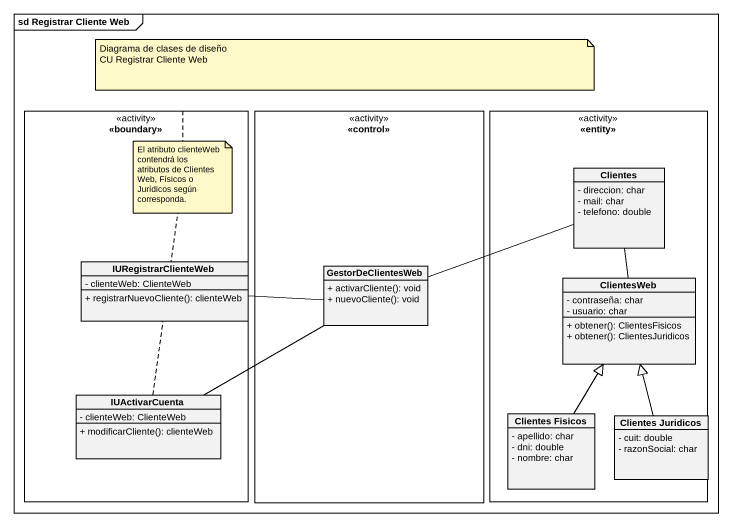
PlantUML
@startuml
mainframe sd Registrar Cliente Web
hide circle
hide empty members
skinparam classAttributeIconSize 0
rectangle "<<boundary>>" as boundary_ <<activity>> {
  class IURegistrarClienteWeb {
    - clienteWeb: ClienteWeb
    + registrarNuevoCliente(): clienteWeb
  }
  class IUActivarCuenta {
    - clienteWeb: ClienteWeb
    + modificarCliente(): clienteWeb
  }
}
rectangle "<<control>>" as control_ <<activity>> {
  class GestorDeClientesWeb {
    + activarCliente(): void
    + nuevoCliente(): void
  }
}
rectangle "<<entity>>" as entity_ <<activity>> {
  class Clientes {
    - direccion: char
    - mail: char
    - telefono: double
  }
  class ClientesWeb {
    - contraseña: char
    - usuario: char
    + obtener(): ClientesFisicos
    + obtener(): ClientesJuridicos
  }
  class "Clientes Fisicos" as Clientes_Fisicos {
    - apellido: char
    - dni: double
    - nombre: char
  }
  class "Clientes Juridicos" as Clientes_Juridicos {
    - cuit: double
    - razonSocial: char
  }
}
Clientes -- ClientesWeb
IURegistrarClienteWeb -right- GestorDeClientesWeb
GestorDeClientesWeb -right- Clientes
IUActivarCuenta -right- GestorDeClientesWeb
Clientes_Fisicos -up-|> ClientesWeb
Clientes_Juridicos -up-|> ClientesWeb
note as N1
  Diagrama de clases de diseño
  CU Registrar Cliente Web
end note
note as N2
  El atributo clienteWeb contendrá los atributos de Clientes Web, Físicos o Jurídicos según corresponda.
end note
N2 .. boundary_
N2 .. IUActivarCuenta
@enduml
